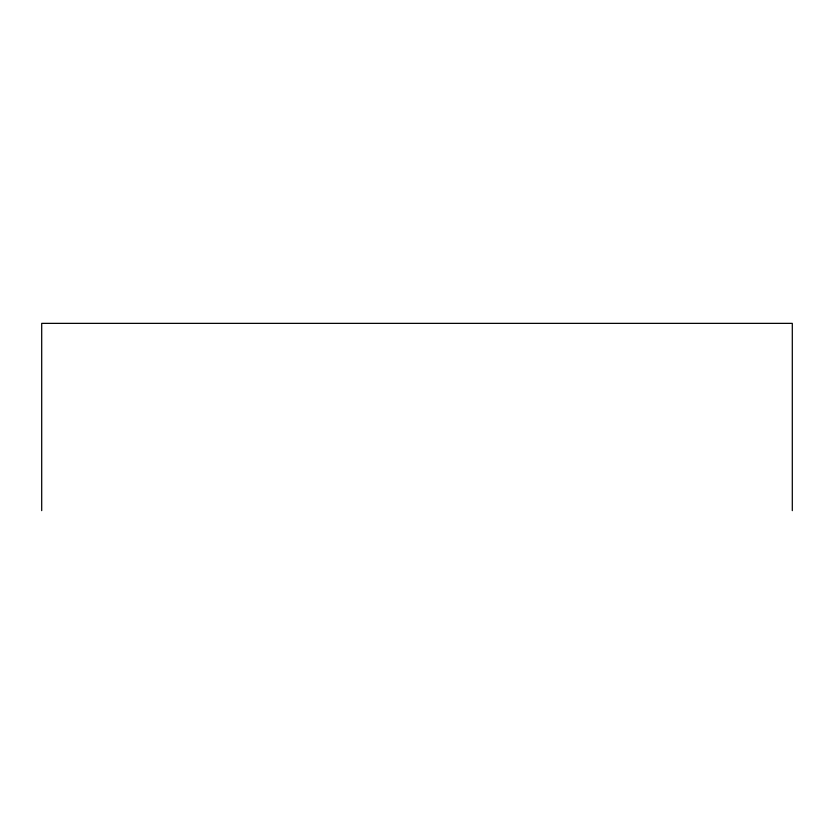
<?xml version="1.0" encoding="UTF-8"?>
<svg xmlns="http://www.w3.org/2000/svg" width="834" height="834" viewBox="0 0 834 834"><rect width="100%" height="100%" fill="white"/><g stroke="black" fill="none" stroke-linecap="round" stroke-linejoin="round"><path stroke-width="1.25" d="M792.3 510.637L792.3 323.363L41.7 323.363L41.7 510.637"/></g></svg>
